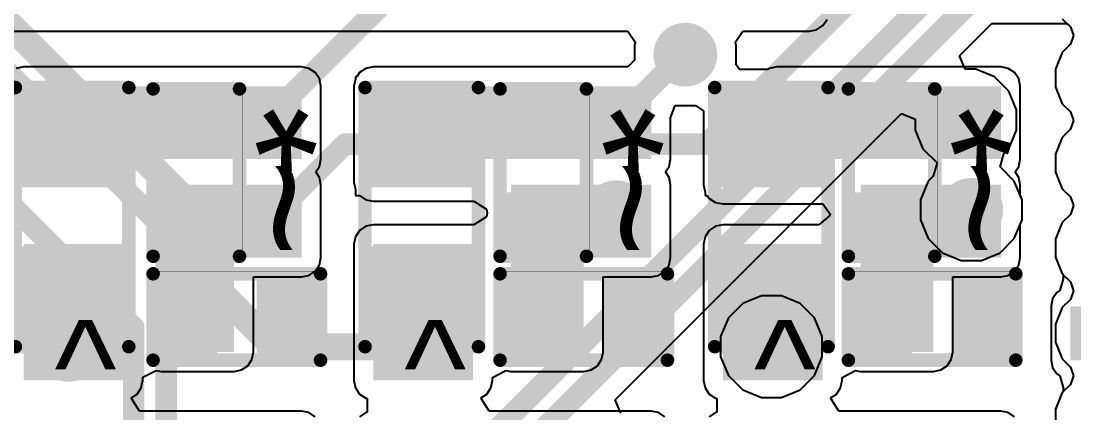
# Model space of a CAD drawing. Header units: millimetres. Extents: x -1.7 to 76.1, y -1.1 to 50.5.
# Drawn here: x 46.51 to 56.41, y 27.21 to 30.9 of the extents above; entities that cross this region are included whole.
import ezdxf

# ---------------------------------------------------------------- set-up
doc = ezdxf.new("R2010")
doc.units = ezdxf.units.MM
for name, color, linetype in [('BottomLayer', 5, 'Continuous'), ('TopLayer', 1, 'Continuous'), ('TopOverlay', 2, 'Continuous'), ('TopPaste', 8, 'Continuous'), ('TopSolder', 216, 'Continuous'), ('ViaHoleLayer', 16, 'Continuous')]:
    doc.layers.add(name, color=color, linetype=linetype)
doc.styles.add('Arial', font='', dxfattribs={"height": 0.2})
doc.styles.get('Arial').set_extended_font_data('Arial')

# ---------------------------------------------------------------- blocks, each defined once
blk = doc.blocks.new('R___0603_187')
at = {"layer": 'TopLayer'}
for points in [[(-0.3809999999999999, 0.4445), (-0.3809999999999999, -0.4445), (-1.143, -0.4445), (-1.143, 0.4445)], [(1.143, 0.4445), (1.143, -0.4445), (0.3809999999999999, -0.4445), (0.3809999999999999, 0.4445)]]:
    blk.add_hatch(color=1, dxfattribs=at).paths.add_polyline_path(points)
at = {"layer": 'TopPaste'}
for points in [[(-0.3809999999999999, 0.4445), (-0.3809999999999999, -0.4445), (-1.143, -0.4445), (-1.143, 0.4445)], [(1.143, 0.4445), (1.143, -0.4445), (0.3809999999999999, -0.4445), (0.3809999999999999, 0.4445)]]:
    blk.add_hatch(color=8, dxfattribs=at).paths.add_polyline_path(points)
at = {"layer": 'TopSolder'}
for points in [[(-0.2794, 0.5460999999999999), (-0.2794, -0.5460999999999999), (-1.2446, -0.5460999999999999), (-1.2446, 0.5460999999999999)], [(1.2446, 0.5460999999999999), (1.2446, -0.5460999999999999), (0.2794, -0.5460999999999999), (0.2794, 0.5460999999999999)]]:
    blk.add_hatch(color=216, dxfattribs=at).paths.add_polyline_path(points)
at = {"layer": 'TopOverlay', "const_width": 0.127}
for points in [[(-1.2192, -0.5334), (-1.2192, 0.5334)], [(1.2192, 0.5334), (-1.2192, 0.5334)], [(1.2192, -0.5334), (1.2192, 0.5334)], [(1.2192, -0.5334), (-1.2192, -0.5334)]]:
    blk.add_lwpolyline(points, dxfattribs=at)
at = {"layer": 'TopOverlay', "const_width": 0.0635}
for points in [[(-1.25095, 0.5334, 1), (-1.18745, 0.5334, 1)], [(-1.25095, 0.5334, 1), (-1.18745, 0.5334, 1)], [(1.18745, 0.5334, 1), (1.25095, 0.5334, 1)], [(1.18745, 0.5334, 1), (1.25095, 0.5334, 1)], [(-1.25095, -0.5334, 1), (-1.18745, -0.5334, 1)], [(-1.25095, -0.5334, 1), (-1.18745, -0.5334, 1)], [(1.18745, -0.5334, 1), (1.25095, -0.5334, 1)], [(1.18745, -0.5334, 1), (1.25095, -0.5334, 1)]]:
    blk.add_lwpolyline(points, format="xyb", close=True, dxfattribs=at)
blk = doc.blocks.new('R___0603_188')
at = {"layer": 'TopLayer'}
for points in [[(-0.3809999999999999, 0.4445), (-0.3809999999999999, -0.4445), (-1.143, -0.4445), (-1.143, 0.4445)], [(1.143, 0.4445), (1.143, -0.4445), (0.3809999999999999, -0.4445), (0.3809999999999999, 0.4445)]]:
    blk.add_hatch(color=1, dxfattribs=at).paths.add_polyline_path(points)
at = {"layer": 'TopPaste'}
for points in [[(-0.3809999999999999, 0.4445), (-0.3809999999999999, -0.4445), (-1.143, -0.4445), (-1.143, 0.4445)], [(1.143, 0.4445), (1.143, -0.4445), (0.3809999999999999, -0.4445), (0.3809999999999999, 0.4445)]]:
    blk.add_hatch(color=8, dxfattribs=at).paths.add_polyline_path(points)
at = {"layer": 'TopSolder'}
for points in [[(-0.2794, 0.5460999999999999), (-0.2794, -0.5460999999999999), (-1.2446, -0.5460999999999999), (-1.2446, 0.5460999999999999)], [(1.2446, 0.5460999999999999), (1.2446, -0.5460999999999999), (0.2794, -0.5460999999999999), (0.2794, 0.5460999999999999)]]:
    blk.add_hatch(color=216, dxfattribs=at).paths.add_polyline_path(points)
at = {"layer": 'TopOverlay', "const_width": 0.127}
for points in [[(-1.2192, -0.5334), (-1.2192, 0.5334)], [(1.2192, 0.5334), (-1.2192, 0.5334)], [(1.2192, -0.5334), (1.2192, 0.5334)], [(1.2192, -0.5334), (-1.2192, -0.5334)]]:
    blk.add_lwpolyline(points, dxfattribs=at)
at = {"layer": 'TopOverlay', "const_width": 0.0635}
for points in [[(-1.25095, 0.5334, 1), (-1.18745, 0.5334, 1)], [(-1.25095, 0.5334, 1), (-1.18745, 0.5334, 1)], [(1.18745, 0.5334, 1), (1.25095, 0.5334, 1)], [(1.18745, 0.5334, 1), (1.25095, 0.5334, 1)], [(-1.25095, -0.5334, 1), (-1.18745, -0.5334, 1)], [(-1.25095, -0.5334, 1), (-1.18745, -0.5334, 1)], [(1.18745, -0.5334, 1), (1.25095, -0.5334, 1)], [(1.18745, -0.5334, 1), (1.25095, -0.5334, 1)]]:
    blk.add_lwpolyline(points, format="xyb", close=True, dxfattribs=at)
blk = doc.blocks.new('R___0603_189')
at = {"layer": 'TopLayer'}
for points in [[(-0.3809999999999999, 0.4445), (-0.3809999999999999, -0.4445), (-1.143, -0.4445), (-1.143, 0.4445)], [(1.143, 0.4445), (1.143, -0.4445), (0.3809999999999999, -0.4445), (0.3809999999999999, 0.4445)]]:
    blk.add_hatch(color=1, dxfattribs=at).paths.add_polyline_path(points)
at = {"layer": 'TopPaste'}
for points in [[(-0.3809999999999999, 0.4445), (-0.3809999999999999, -0.4445), (-1.143, -0.4445), (-1.143, 0.4445)], [(1.143, 0.4445), (1.143, -0.4445), (0.3809999999999999, -0.4445), (0.3809999999999999, 0.4445)]]:
    blk.add_hatch(color=8, dxfattribs=at).paths.add_polyline_path(points)
at = {"layer": 'TopSolder'}
for points in [[(-0.2794, 0.5460999999999999), (-0.2794, -0.5460999999999999), (-1.2446, -0.5460999999999999), (-1.2446, 0.5460999999999999)], [(1.2446, 0.5460999999999999), (1.2446, -0.5460999999999999), (0.2794, -0.5460999999999999), (0.2794, 0.5460999999999999)]]:
    blk.add_hatch(color=216, dxfattribs=at).paths.add_polyline_path(points)
at = {"layer": 'TopOverlay', "const_width": 0.127}
for points in [[(-1.2192, -0.5334), (-1.2192, 0.5334)], [(1.2192, 0.5334), (-1.2192, 0.5334)], [(1.2192, -0.5334), (1.2192, 0.5334)], [(1.2192, -0.5334), (-1.2192, -0.5334)]]:
    blk.add_lwpolyline(points, dxfattribs=at)
at = {"layer": 'TopOverlay', "const_width": 0.0635}
for points in [[(-1.25095, 0.5334, 1), (-1.18745, 0.5334, 1)], [(-1.25095, 0.5334, 1), (-1.18745, 0.5334, 1)], [(1.18745, 0.5334, 1), (1.25095, 0.5334, 1)], [(1.18745, 0.5334, 1), (1.25095, 0.5334, 1)], [(-1.25095, -0.5334, 1), (-1.18745, -0.5334, 1)], [(-1.25095, -0.5334, 1), (-1.18745, -0.5334, 1)], [(1.18745, -0.5334, 1), (1.25095, -0.5334, 1)], [(1.18745, -0.5334, 1), (1.25095, -0.5334, 1)]]:
    blk.add_lwpolyline(points, format="xyb", close=True, dxfattribs=at)
blk = doc.blocks.new('R___0402_190')
at = {"layer": 'TopLayer'}
for points in [[(-0.6985, -0.3175), (-0.6985, 0.3175), (-0.2412999999999999, 0.3175), (-0.2413, -0.3175)], [(0.2412999999999999, -0.3175), (0.2413, 0.3175), (0.6985, 0.3175), (0.6985, -0.3175)]]:
    blk.add_hatch(color=1, dxfattribs=at).paths.add_polyline_path(points)
at = {"layer": 'TopPaste'}
for points in [[(-0.6985, -0.3175), (-0.6985, 0.3175), (-0.2412999999999999, 0.3175), (-0.2413, -0.3175)], [(0.2412999999999999, -0.3175), (0.2413, 0.3175), (0.6985, 0.3175), (0.6985, -0.3175)]]:
    blk.add_hatch(color=8, dxfattribs=at).paths.add_polyline_path(points)
at = {"layer": 'TopSolder'}
for points in [[(-0.75350116, -0.37250116), (-0.75350116, 0.37250116), (-0.1862988399999999, 0.37250116), (-0.18629884, -0.37250116)], [(0.1862988399999999, -0.37250116), (0.18629884, 0.37250116), (0.75350116, 0.37250116), (0.75350116, -0.37250116)]]:
    blk.add_hatch(color=216, dxfattribs=at).paths.add_polyline_path(points)
at = {"layer": 'TopOverlay'}
for points, const_width in [([(0.7874, 0.4064), (-0.7874, 0.4064)], 0.127), ([(-0.7874, 0.4064), (-0.7874, -0.4064)], 0.127), ([(0.7874, 0.4064), (0.7874, -0.4064)], 0.127), ([(0.7874, -0.4064), (-0.7874, -0.4064)], 0.127), ([(0.8128, -0.4318), (-0.8128, -0.4318)], 0.0032258)]:
    blk.add_lwpolyline(points, dxfattribs=dict(at, const_width=const_width))
for points, const_width in [([(-0.8191499999999999, 0.4064, 1), (-0.7556499999999999, 0.4064, 1)], 0.0635), ([(-0.8191499999999999, 0.4064, 1), (-0.7556499999999999, 0.4064, 1)], 0.0635), ([(0.7556499999999999, 0.4064, 1), (0.8191499999999999, 0.4064, 1)], 0.0635), ([(0.7556499999999999, 0.4064, 1), (0.8191499999999999, 0.4064, 1)], 0.0635), ([(-0.8191499999999999, -0.4064, 1), (-0.7556499999999999, -0.4064, 1)], 0.0635), ([(-0.8191499999999999, -0.4064, 1), (-0.7556499999999999, -0.4064, 1)], 0.0635), ([(0.7556499999999999, -0.4064, 1), (0.8191499999999999, -0.4064, 1)], 0.0635), ([(0.7556499999999999, -0.4064, 1), (0.8191499999999999, -0.4064, 1)], 0.0635), ([(-0.81360518, -0.4318, 1), (-0.8119948199999999, -0.4318, 1)], 0.0016129), ([(0.8119948199999999, -0.4318, 1), (0.81360518, -0.4318, 1)], 0.0016129)]:
    blk.add_lwpolyline(points, format="xyb", close=True, dxfattribs=dict(at, const_width=const_width))
blk = doc.blocks.new('R___0402_191')
at = {"layer": 'TopLayer'}
for points in [[(-0.6985, -0.3175), (-0.6985, 0.3175), (-0.2412999999999999, 0.3175), (-0.2413, -0.3175)], [(0.2412999999999999, -0.3175), (0.2413, 0.3175), (0.6985, 0.3175), (0.6985, -0.3175)]]:
    blk.add_hatch(color=1, dxfattribs=at).paths.add_polyline_path(points)
at = {"layer": 'TopPaste'}
for points in [[(-0.6985, -0.3175), (-0.6985, 0.3175), (-0.2412999999999999, 0.3175), (-0.2413, -0.3175)], [(0.2412999999999999, -0.3175), (0.2413, 0.3175), (0.6985, 0.3175), (0.6985, -0.3175)]]:
    blk.add_hatch(color=8, dxfattribs=at).paths.add_polyline_path(points)
at = {"layer": 'TopSolder'}
for points in [[(-0.75350116, -0.37250116), (-0.75350116, 0.37250116), (-0.1862988399999999, 0.37250116), (-0.18629884, -0.37250116)], [(0.1862988399999999, -0.37250116), (0.18629884, 0.37250116), (0.75350116, 0.37250116), (0.75350116, -0.37250116)]]:
    blk.add_hatch(color=216, dxfattribs=at).paths.add_polyline_path(points)
at = {"layer": 'TopOverlay'}
for points, const_width in [([(-0.7874, 0.4064), (0.7874, 0.4064)], 0.127), ([(-0.7874, 0.4064), (-0.7874, -0.4064)], 0.127), ([(0.7874, 0.4064), (0.7874, -0.4064)], 0.127), ([(-0.7874, -0.4064), (0.7874, -0.4064)], 0.127), ([(-0.8128, -0.4318), (0.8128, -0.4318)], 0.0032258)]:
    blk.add_lwpolyline(points, dxfattribs=dict(at, const_width=const_width))
for points, const_width in [([(-0.8191499999999999, 0.4064, 1), (-0.7556499999999999, 0.4064, 1)], 0.0635), ([(-0.8191499999999999, 0.4064, 1), (-0.7556499999999999, 0.4064, 1)], 0.0635), ([(0.7556499999999999, 0.4064, 1), (0.8191499999999999, 0.4064, 1)], 0.0635), ([(0.7556499999999999, 0.4064, 1), (0.8191499999999999, 0.4064, 1)], 0.0635), ([(-0.8191499999999999, -0.4064, 1), (-0.7556499999999999, -0.4064, 1)], 0.0635), ([(-0.8191499999999999, -0.4064, 1), (-0.7556499999999999, -0.4064, 1)], 0.0635), ([(0.7556499999999999, -0.4064, 1), (0.8191499999999999, -0.4064, 1)], 0.0635), ([(0.7556499999999999, -0.4064, 1), (0.8191499999999999, -0.4064, 1)], 0.0635), ([(-0.81360518, -0.4318, 1), (-0.8119948199999999, -0.4318, 1)], 0.0016129), ([(0.8119948199999999, -0.4318, 1), (0.81360518, -0.4318, 1)], 0.0016129)]:
    blk.add_lwpolyline(points, format="xyb", close=True, dxfattribs=dict(at, const_width=const_width))
blk = doc.blocks.new('R___0402_192')
at = {"layer": 'TopLayer'}
for points in [[(-0.6985, -0.3175), (-0.6985, 0.3175), (-0.2412999999999999, 0.3175), (-0.2413, -0.3175)], [(0.2412999999999999, -0.3175), (0.2413, 0.3175), (0.6985, 0.3175), (0.6985, -0.3175)]]:
    blk.add_hatch(color=1, dxfattribs=at).paths.add_polyline_path(points)
at = {"layer": 'TopPaste'}
for points in [[(-0.6985, -0.3175), (-0.6985, 0.3175), (-0.2412999999999999, 0.3175), (-0.2413, -0.3175)], [(0.2412999999999999, -0.3175), (0.2413, 0.3175), (0.6985, 0.3175), (0.6985, -0.3175)]]:
    blk.add_hatch(color=8, dxfattribs=at).paths.add_polyline_path(points)
at = {"layer": 'TopSolder'}
for points in [[(-0.75350116, -0.37250116), (-0.75350116, 0.37250116), (-0.1862988399999999, 0.37250116), (-0.18629884, -0.37250116)], [(0.1862988399999999, -0.37250116), (0.18629884, 0.37250116), (0.75350116, 0.37250116), (0.75350116, -0.37250116)]]:
    blk.add_hatch(color=216, dxfattribs=at).paths.add_polyline_path(points)
at = {"layer": 'TopOverlay'}
for points, const_width in [([(0.7874, 0.4064), (-0.7874, 0.4064)], 0.127), ([(-0.7874, 0.4064), (-0.7874, -0.4064)], 0.127), ([(0.7874, 0.4064), (0.7874, -0.4064)], 0.127), ([(0.7874, -0.4064), (-0.7874, -0.4064)], 0.127), ([(0.8128, -0.4318), (-0.8128, -0.4318)], 0.0032258)]:
    blk.add_lwpolyline(points, dxfattribs=dict(at, const_width=const_width))
for points, const_width in [([(-0.8191499999999999, 0.4064, 1), (-0.7556499999999999, 0.4064, 1)], 0.0635), ([(-0.8191499999999999, 0.4064, 1), (-0.7556499999999999, 0.4064, 1)], 0.0635), ([(0.7556499999999999, 0.4064, 1), (0.8191499999999999, 0.4064, 1)], 0.0635), ([(0.7556499999999999, 0.4064, 1), (0.8191499999999999, 0.4064, 1)], 0.0635), ([(-0.8191499999999999, -0.4064, 1), (-0.7556499999999999, -0.4064, 1)], 0.0635), ([(-0.8191499999999999, -0.4064, 1), (-0.7556499999999999, -0.4064, 1)], 0.0635), ([(0.7556499999999999, -0.4064, 1), (0.8191499999999999, -0.4064, 1)], 0.0635), ([(0.7556499999999999, -0.4064, 1), (0.8191499999999999, -0.4064, 1)], 0.0635), ([(-0.81360518, -0.4318, 1), (-0.8119948199999999, -0.4318, 1)], 0.0016129), ([(0.8119948199999999, -0.4318, 1), (0.81360518, -0.4318, 1)], 0.0016129)]:
    blk.add_lwpolyline(points, format="xyb", close=True, dxfattribs=dict(at, const_width=const_width))
blk = doc.blocks.new('R___0402_193')
at = {"layer": 'TopLayer'}
for points in [[(-0.6985, -0.3175), (-0.6985, 0.3175), (-0.2412999999999999, 0.3175), (-0.2413, -0.3175)], [(0.2412999999999999, -0.3175), (0.2413, 0.3175), (0.6985, 0.3175), (0.6985, -0.3175)]]:
    blk.add_hatch(color=1, dxfattribs=at).paths.add_polyline_path(points)
at = {"layer": 'TopPaste'}
for points in [[(-0.6985, -0.3175), (-0.6985, 0.3175), (-0.2412999999999999, 0.3175), (-0.2413, -0.3175)], [(0.2412999999999999, -0.3175), (0.2413, 0.3175), (0.6985, 0.3175), (0.6985, -0.3175)]]:
    blk.add_hatch(color=8, dxfattribs=at).paths.add_polyline_path(points)
at = {"layer": 'TopSolder'}
for points in [[(-0.75350116, -0.37250116), (-0.75350116, 0.37250116), (-0.1862988399999999, 0.37250116), (-0.18629884, -0.37250116)], [(0.1862988399999999, -0.37250116), (0.18629884, 0.37250116), (0.75350116, 0.37250116), (0.75350116, -0.37250116)]]:
    blk.add_hatch(color=216, dxfattribs=at).paths.add_polyline_path(points)
at = {"layer": 'TopOverlay'}
for points, const_width in [([(-0.7874, 0.4064), (0.7874, 0.4064)], 0.127), ([(-0.7874, 0.4064), (-0.7874, -0.4064)], 0.127), ([(0.7874, 0.4064), (0.7874, -0.4064)], 0.127), ([(-0.7874, -0.4064), (0.7874, -0.4064)], 0.127), ([(-0.8128, -0.4318), (0.8128, -0.4318)], 0.0032258)]:
    blk.add_lwpolyline(points, dxfattribs=dict(at, const_width=const_width))
for points, const_width in [([(-0.8191499999999999, 0.4064, 1), (-0.7556499999999999, 0.4064, 1)], 0.0635), ([(-0.8191499999999999, 0.4064, 1), (-0.7556499999999999, 0.4064, 1)], 0.0635), ([(0.7556499999999999, 0.4064, 1), (0.8191499999999999, 0.4064, 1)], 0.0635), ([(0.7556499999999999, 0.4064, 1), (0.8191499999999999, 0.4064, 1)], 0.0635), ([(-0.8191499999999999, -0.4064, 1), (-0.7556499999999999, -0.4064, 1)], 0.0635), ([(-0.8191499999999999, -0.4064, 1), (-0.7556499999999999, -0.4064, 1)], 0.0635), ([(0.7556499999999999, -0.4064, 1), (0.8191499999999999, -0.4064, 1)], 0.0635), ([(0.7556499999999999, -0.4064, 1), (0.8191499999999999, -0.4064, 1)], 0.0635), ([(-0.81360518, -0.4318, 1), (-0.8119948199999999, -0.4318, 1)], 0.0016129), ([(0.8119948199999999, -0.4318, 1), (0.81360518, -0.4318, 1)], 0.0016129)]:
    blk.add_lwpolyline(points, format="xyb", close=True, dxfattribs=dict(at, const_width=const_width))
blk = doc.blocks.new('R___0402_194')
at = {"layer": 'TopLayer'}
for points in [[(-0.6985, -0.3175), (-0.6985, 0.3175), (-0.2412999999999999, 0.3175), (-0.2413, -0.3175)], [(0.2412999999999999, -0.3175), (0.2413, 0.3175), (0.6985, 0.3175), (0.6985, -0.3175)]]:
    blk.add_hatch(color=1, dxfattribs=at).paths.add_polyline_path(points)
at = {"layer": 'TopPaste'}
for points in [[(-0.6985, -0.3175), (-0.6985, 0.3175), (-0.2412999999999999, 0.3175), (-0.2413, -0.3175)], [(0.2412999999999999, -0.3175), (0.2413, 0.3175), (0.6985, 0.3175), (0.6985, -0.3175)]]:
    blk.add_hatch(color=8, dxfattribs=at).paths.add_polyline_path(points)
at = {"layer": 'TopSolder'}
for points in [[(-0.75350116, -0.37250116), (-0.75350116, 0.37250116), (-0.1862988399999999, 0.37250116), (-0.18629884, -0.37250116)], [(0.1862988399999999, -0.37250116), (0.18629884, 0.37250116), (0.75350116, 0.37250116), (0.75350116, -0.37250116)]]:
    blk.add_hatch(color=216, dxfattribs=at).paths.add_polyline_path(points)
at = {"layer": 'TopOverlay'}
for points, const_width in [([(0.7874, 0.4064), (-0.7874, 0.4064)], 0.127), ([(-0.7874, 0.4064), (-0.7874, -0.4064)], 0.127), ([(0.7874, 0.4064), (0.7874, -0.4064)], 0.127), ([(0.7874, -0.4064), (-0.7874, -0.4064)], 0.127), ([(0.8128, -0.4318), (-0.8128, -0.4318)], 0.0032258)]:
    blk.add_lwpolyline(points, dxfattribs=dict(at, const_width=const_width))
for points, const_width in [([(-0.8191499999999999, 0.4064, 1), (-0.7556499999999999, 0.4064, 1)], 0.0635), ([(-0.8191499999999999, 0.4064, 1), (-0.7556499999999999, 0.4064, 1)], 0.0635), ([(0.7556499999999999, 0.4064, 1), (0.8191499999999999, 0.4064, 1)], 0.0635), ([(0.7556499999999999, 0.4064, 1), (0.8191499999999999, 0.4064, 1)], 0.0635), ([(-0.8191499999999999, -0.4064, 1), (-0.7556499999999999, -0.4064, 1)], 0.0635), ([(-0.8191499999999999, -0.4064, 1), (-0.7556499999999999, -0.4064, 1)], 0.0635), ([(0.7556499999999999, -0.4064, 1), (0.8191499999999999, -0.4064, 1)], 0.0635), ([(0.7556499999999999, -0.4064, 1), (0.8191499999999999, -0.4064, 1)], 0.0635), ([(-0.81360518, -0.4318, 1), (-0.8119948199999999, -0.4318, 1)], 0.0016129), ([(0.8119948199999999, -0.4318, 1), (0.81360518, -0.4318, 1)], 0.0016129)]:
    blk.add_lwpolyline(points, format="xyb", close=True, dxfattribs=dict(at, const_width=const_width))
blk = doc.blocks.new('R___0402_195')
at = {"layer": 'TopLayer'}
for points in [[(-0.6985, -0.3175), (-0.6985, 0.3175), (-0.2412999999999999, 0.3175), (-0.2413, -0.3175)], [(0.2412999999999999, -0.3175), (0.2413, 0.3175), (0.6985, 0.3175), (0.6985, -0.3175)]]:
    blk.add_hatch(color=1, dxfattribs=at).paths.add_polyline_path(points)
at = {"layer": 'TopPaste'}
for points in [[(-0.6985, -0.3175), (-0.6985, 0.3175), (-0.2412999999999999, 0.3175), (-0.2413, -0.3175)], [(0.2412999999999999, -0.3175), (0.2413, 0.3175), (0.6985, 0.3175), (0.6985, -0.3175)]]:
    blk.add_hatch(color=8, dxfattribs=at).paths.add_polyline_path(points)
at = {"layer": 'TopSolder'}
for points in [[(-0.75350116, -0.37250116), (-0.75350116, 0.37250116), (-0.1862988399999999, 0.37250116), (-0.18629884, -0.37250116)], [(0.1862988399999999, -0.37250116), (0.18629884, 0.37250116), (0.75350116, 0.37250116), (0.75350116, -0.37250116)]]:
    blk.add_hatch(color=216, dxfattribs=at).paths.add_polyline_path(points)
at = {"layer": 'TopOverlay'}
for points, const_width in [([(-0.7874, 0.4064), (0.7874, 0.4064)], 0.127), ([(-0.7874, 0.4064), (-0.7874, -0.4064)], 0.127), ([(0.7874, 0.4064), (0.7874, -0.4064)], 0.127), ([(-0.7874, -0.4064), (0.7874, -0.4064)], 0.127), ([(-0.8128, -0.4318), (0.8128, -0.4318)], 0.0032258)]:
    blk.add_lwpolyline(points, dxfattribs=dict(at, const_width=const_width))
for points, const_width in [([(-0.8191499999999999, 0.4064, 1), (-0.7556499999999999, 0.4064, 1)], 0.0635), ([(-0.8191499999999999, 0.4064, 1), (-0.7556499999999999, 0.4064, 1)], 0.0635), ([(0.7556499999999999, 0.4064, 1), (0.8191499999999999, 0.4064, 1)], 0.0635), ([(0.7556499999999999, 0.4064, 1), (0.8191499999999999, 0.4064, 1)], 0.0635), ([(-0.8191499999999999, -0.4064, 1), (-0.7556499999999999, -0.4064, 1)], 0.0635), ([(-0.8191499999999999, -0.4064, 1), (-0.7556499999999999, -0.4064, 1)], 0.0635), ([(0.7556499999999999, -0.4064, 1), (0.8191499999999999, -0.4064, 1)], 0.0635), ([(0.7556499999999999, -0.4064, 1), (0.8191499999999999, -0.4064, 1)], 0.0635), ([(-0.81360518, -0.4318, 1), (-0.8119948199999999, -0.4318, 1)], 0.0016129), ([(0.8119948199999999, -0.4318, 1), (0.81360518, -0.4318, 1)], 0.0016129)]:
    blk.add_lwpolyline(points, format="xyb", close=True, dxfattribs=dict(at, const_width=const_width))

msp = doc.modelspace()

# ---------------------------------------------------------------- hatches: boundary and pattern name
at = {"layer": 'BottomLayer'}
h = msp.add_hatch(color=5, dxfattribs=at)
edge = h.paths.add_edge_path()
edge.add_arc((52.75867527999999, 30.58640314), 0.2999994, 0, 360)
h = msp.add_hatch(color=5, dxfattribs=at)
edge = h.paths.add_edge_path()
edge.add_arc((48.8188, 29.972), 0.2999994, 0, 360)
h = msp.add_hatch(color=5, dxfattribs=at)
edge = h.paths.add_edge_path()
edge.add_arc((55.3974, 29.972), 0.2999994, 0, 360)
h = msp.add_hatch(color=5, dxfattribs=at)
edge = h.paths.add_edge_path()
edge.add_arc((55.44819999999999, 29.12590313999999), 0.2999994, 0, 360)
h = msp.add_hatch(color=5, dxfattribs=at)
edge = h.paths.add_edge_path()
edge.add_arc((52.10809999999999, 29.1035994), 0.2999994, 0, 360)
h = msp.add_hatch(color=5, dxfattribs=at)
edge = h.paths.add_edge_path()
edge.add_arc((48.8188, 29.00679999999999), 0.2999994, 0, 360)
h = msp.add_hatch(color=5, dxfattribs=at)
edge = h.paths.add_edge_path()
edge.add_arc((50.2793, 27.8384), 0.2999994, 0, 360)
h = msp.add_hatch(color=5, dxfattribs=at)
edge = h.paths.add_edge_path()
edge.add_arc((53.5686, 27.8384), 0.2999994, 0, 360)
msp.add_hatch(color=5, dxfattribs=at).paths.add_polyline_path([(56.3806594, 27.7114), (56.9287406, 27.7114), (56.9287406, 28.2194), (56.3806594, 28.2194)])
h = msp.add_hatch(color=5, dxfattribs=at)
edge = h.paths.add_edge_path()
edge.add_arc((46.96115829999999, 27.8095583), 0.2999994, 0, 360)
at = {"layer": 'TopLayer'}
h = msp.add_hatch(color=1, dxfattribs=at)
edge = h.paths.add_edge_path()
edge.add_arc((52.75867527999999, 30.58640314), 0.2999994, 0, 360)
for points in [[(46.5328, 29.3878), (47.4726, 29.3878), (47.4726, 30.2895), (46.5328, 30.2895)], [(47.0408, 30.28950254), (47.0408, 29.60370254), (49.149, 29.60370254), (49.149, 30.28950254)], [(49.8221, 29.3878), (50.7619, 29.3878), (50.7619, 30.2895), (49.8221, 30.2895)], [(50.3301, 30.28950254), (50.3301, 29.60370254), (52.43829999999999, 29.60370254), (52.43829999999999, 30.28950254)], [(53.1114, 29.3624), (54.0512, 29.3624), (54.0512, 30.2641), (53.1114, 30.2641)], [(53.6194, 30.28950254), (53.6194, 29.60370254), (55.7276, 29.60370254), (55.7276, 30.28950254)], [(47.8282, 27.7876), (48.514, 27.7876), (48.514, 29.3624), (47.8282, 29.3624)], [(47.8282, 28.6766), (49.149, 28.6766), (49.149, 29.3624), (47.8282, 29.3624)], [(51.1175, 27.7876), (51.80329999999999, 27.7876), (51.80329999999999, 29.3624), (51.1175, 29.3624)], [(51.1175, 28.6766), (52.43829999999999, 28.6766), (52.43829999999999, 29.3624), (51.1175, 29.3624)], [(54.4068, 27.7876), (55.0926, 27.7876), (55.0926, 29.3624), (54.4068, 29.3624)], [(54.4068, 28.6766), (55.7276, 28.6766), (55.7276, 29.3624), (54.4068, 29.3624)], [(46.5328, 27.5209), (47.4726, 27.5209), (47.4726, 28.80389972), (46.5328, 28.80389972)], [(49.8221, 27.5209), (50.7619, 27.5209), (50.7619, 28.80389972), (49.8221, 28.80389972)], [(53.1114, 27.5209), (54.0512, 27.5209), (54.0512, 28.80389972), (53.1114, 28.80389972)]]:
    msp.add_hatch(color=1, dxfattribs=at).paths.add_polyline_path(points)
h = msp.add_hatch(color=1, dxfattribs=at)
edge = h.paths.add_edge_path()
edge.add_arc((48.8188, 29.972), 0.2999994, 0, 360)
h = msp.add_hatch(color=1, dxfattribs=at)
edge = h.paths.add_edge_path()
edge.add_arc((55.3974, 29.972), 0.2999994, 0, 360)
h = msp.add_hatch(color=1, dxfattribs=at)
edge = h.paths.add_edge_path()
edge.add_arc((55.44819999999999, 29.12590313999999), 0.2999994, 0, 360)
h = msp.add_hatch(color=1, dxfattribs=at)
edge = h.paths.add_edge_path()
edge.add_arc((52.10809999999999, 29.1035994), 0.2999994, 0, 360)
h = msp.add_hatch(color=1, dxfattribs=at)
edge = h.paths.add_edge_path()
edge.add_arc((48.8188, 29.00679999999999), 0.2999994, 0, 360)
h = msp.add_hatch(color=1, dxfattribs=at)
edge = h.paths.add_edge_path()
edge.add_arc((50.2793, 27.8384), 0.2999994, 0, 360)
h = msp.add_hatch(color=1, dxfattribs=at)
edge = h.paths.add_edge_path()
edge.add_arc((53.5686, 27.8384), 0.2999994, 0, 360)
h = msp.add_hatch(color=1, dxfattribs=at)
edge = h.paths.add_edge_path()
edge.add_arc((46.96115829999999, 27.8095583), 0.2999994, 0, 360)
at = {"layer": 'ViaHoleLayer'}
h = msp.add_hatch(color=16, dxfattribs=at)
edge = h.paths.add_edge_path()
edge.add_arc((52.75867527999999, 30.58640314), 0.1499997, 0, 360)
h = msp.add_hatch(color=16, dxfattribs=at)
edge = h.paths.add_edge_path()
edge.add_arc((48.8188, 29.972), 0.1499997, 0, 360)
h = msp.add_hatch(color=16, dxfattribs=at)
edge = h.paths.add_edge_path()
edge.add_arc((55.3974, 29.972), 0.1499997, 0, 360)
h = msp.add_hatch(color=16, dxfattribs=at)
edge = h.paths.add_edge_path()
edge.add_arc((52.10809999999999, 29.1035994), 0.1499997, 0, 360)
h = msp.add_hatch(color=16, dxfattribs=at)
edge = h.paths.add_edge_path()
edge.add_arc((55.44819999999999, 29.12590313999999), 0.1499997, 0, 360)
h = msp.add_hatch(color=16, dxfattribs=at)
edge = h.paths.add_edge_path()
edge.add_arc((48.8188, 29.00679999999999), 0.1499997, 0, 360)
h = msp.add_hatch(color=16, dxfattribs=at)
edge = h.paths.add_edge_path()
edge.add_arc((46.96115829999999, 27.8095583), 0.1499997, 0, 360)
h = msp.add_hatch(color=16, dxfattribs=at)
edge = h.paths.add_edge_path()
edge.add_arc((50.2793, 27.8384), 0.1499997, 0, 360)
h = msp.add_hatch(color=16, dxfattribs=at)
edge = h.paths.add_edge_path()
edge.add_arc((53.5686, 27.8384), 0.1499997, 0, 360)

# ---------------------------------------------------------------- linework, layer by layer
at = {"layer": 'BottomLayer'}
for p, q in [((55.33827134, 30.5767994), (55.64199692, 30.88052498)), ((55.64199692, 30.88052498), (56.34727364, 30.88052498)), ((56.34727364, 30.88052498), (56.3806594, 30.84713922)), ((56.3806594, 30.84713922), (56.41114701999999, 30.76539948)), ((56.41114701999999, 30.76539948), (56.3806594, 30.68365974)), ((56.30472864, 30.60772898), (56.23960049999999, 30.45049536)), ((56.3806594, 30.68365974), (56.30472864, 30.60772898)), ((55.39087728000001, 30.4497994), (55.33827134, 30.5767994)), ((55.49243918, 30.4497994), (55.39087728000001, 30.4497994)), ((55.66805223999999, 30.37705888), (55.49243918, 30.4497994)), ((56.23960049999999, 30.45049536), (56.23960049999999, 30.2803052)), ((55.80245888, 30.24265223999999), (55.66805223999999, 30.37705888)), ((55.87519939999999, 30.06703917999999), (55.80245888, 30.24265223999999)), ((56.23960049999999, 30.2803052), (56.30472864, 30.12307158)), ((56.30472864, 30.12307158), (56.3806594, 30.04714082)), ((52.09977387999999, 27.3382994), (54.79260059999999, 30.03112612)), ((54.79260059999999, 30.03112612), (54.9196006, 29.97852272)), ((55.87519939999999, 29.87696082), (55.87519939999999, 30.06703917999999)), ((56.3806594, 30.04714082), (56.41114701999999, 29.96539854)), ((54.9196006, 29.97852272), (54.9196006, 29.87696082)), ((56.41114701999999, 29.96539854), (56.3806594, 29.8836588)), ((54.9196006, 29.87696082), (54.99234112000001, 29.70134776)), ((55.80245888, 29.70134776), (55.87519939999999, 29.87696082)), ((56.3806594, 29.8836588), (56.30472864, 29.80772804)), ((56.30472864, 29.80772804), (56.23960049999999, 29.65049442)), ((54.99234112000001, 29.70134776), (55.12674522, 29.56694366)), ((55.71885477999999, 29.53095948), (55.75469164, 29.65358052)), ((55.75469164, 29.65358052), (55.80245888, 29.70134776)), ((56.23960049999999, 29.65049442), (56.23960049999999, 29.48030426)), ((55.12674522, 29.56694366), (55.09090835999999, 29.44432261999999)), ((55.85325888, 29.39655538), (55.71885477999999, 29.53095948)), ((55.09090835999999, 29.44432261999999), (55.04314111999999, 29.39655538)), ((56.23960049999999, 29.48030426), (56.30472864, 29.32307064)), ((55.04314111999999, 29.39655538), (54.9704006, 29.22094232)), ((55.9259994, 29.22094232), (55.85325888, 29.39655538)), ((56.30472864, 29.32307064), (56.3806594, 29.24713988)), ((54.9704006, 29.22094232), (54.9704006, 29.03086396)), ((55.9259994, 29.03086396), (55.9259994, 29.22094232)), ((56.3806594, 29.24713988), (56.41114701999999, 29.16540014)), ((56.41114701999999, 29.16540014), (56.3806594, 29.0836604)), ((54.9704006, 29.03086396), (55.04314111999999, 28.8552509)), ((55.85325888, 28.8552509), (55.9259994, 29.03086396)), ((56.3806594, 29.0836604), (56.30472864, 29.00772964)), ((56.30472864, 29.00772964), (56.23960049999999, 28.85049602)), ((55.04314111999999, 28.8552509), (55.17754776, 28.72084426)), ((55.71885224, 28.72084426), (55.85325888, 28.8552509)), ((56.23960049999999, 28.85049602), (56.23960049999999, 28.68030586)), ((55.17754776, 28.72084426), (55.35316081999999, 28.64810374)), ((55.35316081999999, 28.64810374), (55.54323917999999, 28.64810374)), ((55.54323917999999, 28.64810374), (55.71885224, 28.72084426)), ((56.23960049999999, 28.68030586), (56.30472864, 28.52307224)), ((56.3113682, 28.4777053), (56.28132762, 28.36686478)), ((56.30472864, 28.52307224), (56.3114063, 28.51639458)), ((56.3114063, 28.51639458), (56.3113682, 28.4777053)), ((56.25247321999999, 28.34758618), (56.21317688, 28.28877248)), ((56.28132762, 28.36686478), (56.25247321999999, 28.34758618)), ((53.29794776, 28.24345888), (53.16354112, 28.10905224)), ((53.47356082, 28.3161994), (53.29794776, 28.24345888)), ((53.66363918, 28.3161994), (53.47356082, 28.3161994)), ((53.83925224, 28.24345888), (53.66363918, 28.3161994)), ((53.97365888, 28.10905224), (53.83925224, 28.24345888)), ((56.21317688, 28.28877248), (56.19937706, 28.2194)), ((56.19937706, 28.2194), (56.19937706, 27.7114)), ((53.16354112, 28.10905224), (53.0908006, 27.93343918)), ((54.04639939999999, 27.93343918), (53.97365888, 28.10905224)), ((53.0908006, 27.93343918), (53.0908006, 27.74336082)), ((54.04639939999999, 27.74336082), (54.04639939999999, 27.93343918)), ((53.0908006, 27.74336082), (53.16354112, 27.56774776)), ((53.97365888, 27.56774776), (54.04639939999999, 27.74336082)), ((56.19937706, 27.7114), (56.21317688, 27.64202752)), ((56.21317688, 27.64202752), (56.25247321999999, 27.58321382)), ((53.16354112, 27.56774776), (53.29794776, 27.43334112)), ((53.83925224, 27.43334112), (53.97365888, 27.56774776)), ((56.25247321999999, 27.58321382), (56.28132762, 27.56393522)), ((56.28132762, 27.56393522), (56.3113682, 27.4530947)), ((56.3113682, 27.4530947), (56.3114063, 27.41440542)), ((52.15237982, 27.21129939999999), (52.09977387999999, 27.3382994)), ((53.29794776, 27.43334112), (53.47356082, 27.3606006)), ((53.47356082, 27.3606006), (53.66363918, 27.3606006)), ((53.66363918, 27.3606006), (53.83925224, 27.43334112)), ((56.30472864, 27.40772776), (56.23960049999999, 27.25049414)), ((56.3114063, 27.41440542), (56.30472864, 27.40772776)), ((56.23960049999999, 27.25049414), (56.23960049999999, 27.08030398))]:
    msp.add_line(p, q, dxfattribs=at)
for points, const_width in [([(52.959, 29.7434), (55.9054, 32.6898)], 0.2032), ([(54.7123493, 30.7848), (55.89294891999999, 31.96539962)], 0.2032), ([(48.8188, 29.972), (50.165, 31.3182)], 0.2032), ([(50.1269, 25.7683), (55.52399868, 31.16539868)], 0.2032), ([(46.25820314, 31.0134), (48.20439939999999, 29.06720374)], 0.254), ([(50.6610493, 26.7335), (54.7123493, 30.7848)], 0.2032), ([(46.37063115999999, 30.4340006), (47.87419939999999, 28.93043236)], 0.2032), ([(45.54191044, 30.0482), (46.52681321999999, 29.06329722)], 0.2032), ([(48.8188, 29.00679999999999), (49.5554, 29.7434)], 0.2032), ([(49.5554, 29.7434), (52.959, 29.7434)], 0.2032), ([(46.52681321999999, 29.06329722), (47.56939939999999, 28.02071104)], 0.2032), ([(48.20439939999999, 28.5242), (48.20439939999999, 29.06720374)], 0.254), ([(47.87419939999999, 25.89350676), (47.87419939999999, 28.93043236)], 0.2032), ([(48.20439939999999, 28.5242), (48.8901994, 27.8384)], 0.254), ([(47.56939939999999, 24.0586006), (47.56939939999999, 28.02071104)], 0.2032), ([(48.8901994, 27.8384), (50.2793, 27.8384)], 0.254)]:
    msp.add_lwpolyline(points, dxfattribs=dict(at, const_width=const_width))
for points, const_width in [([(54.66154929999999, 30.7848, 1), (54.76314929999999, 30.7848, 1)], 0.1016), ([(54.66154929999999, 30.7848, 1), (54.76314929999999, 30.7848, 1)], 0.1016), ([(48.76799999999999, 29.972, 1), (48.8696, 29.972, 1)], 0.1016), ([(49.5046, 29.7434, 1), (49.6062, 29.7434, 1)], 0.1016), ([(49.5046, 29.7434, 1), (49.6062, 29.7434, 1)], 0.1016), ([(52.9082, 29.7434, 1), (53.0098, 29.7434, 1)], 0.1016), ([(52.9082, 29.7434, 1), (53.0098, 29.7434, 1)], 0.1016), ([(46.47601321999999, 29.06329722, 1), (46.57761322, 29.06329722, 1)], 0.1016), ([(46.47601321999999, 29.06329722, 1), (46.57761322, 29.06329722, 1)], 0.1016), ([(48.1408994, 29.06720374, 1), (48.2678994, 29.06720374, 1)], 0.127), ([(48.1408994, 29.06720374, 1), (48.2678994, 29.06720374, 1)], 0.127), ([(47.8233994, 28.93043236, 1), (47.9249994, 28.93043236, 1)], 0.1016), ([(47.8233994, 28.93043236, 1), (47.9249994, 28.93043236, 1)], 0.1016), ([(48.76799999999999, 29.00679999999999, 1), (48.8696, 29.00679999999999, 1)], 0.1016), ([(48.1408994, 28.5242, 1), (48.2678994, 28.5242, 1)], 0.127), ([(48.1408994, 28.5242, 1), (48.2678994, 28.5242, 1)], 0.127), ([(47.5185994, 28.02071104, 1), (47.6201994, 28.02071104, 1)], 0.1016), ([(47.5185994, 28.02071104, 1), (47.6201994, 28.02071104, 1)], 0.1016), ([(48.8266994, 27.8384, 1), (48.9536994, 27.8384, 1)], 0.127), ([(48.8266994, 27.8384, 1), (48.9536994, 27.8384, 1)], 0.127), ([(50.2158, 27.8384, 1), (50.3428, 27.8384, 1)], 0.127)]:
    msp.add_lwpolyline(points, format="xyb", close=True, dxfattribs=dict(at, const_width=const_width))
at = {"layer": 'TopLayer'}
for p, q in [((54.05238618, 30.85981382), (54.09168251999999, 30.91862752)), ((56.30472864, 30.92306998), (56.3806594, 30.84713922)), ((45.95208234, 30.80671766), (52.21846807999999, 30.80671766)), ((52.21846807999999, 30.80671766), (52.28902674, 30.7011197)), ((53.22832382, 30.7011197), (53.29888248, 30.80671766)), ((53.29888248, 30.80671766), (53.92420000000001, 30.80671766)), ((53.92420000000001, 30.80671766), (53.99357248, 30.82051748)), ((53.99357248, 30.82051748), (54.05238618, 30.85981382)), ((56.3806594, 30.84713922), (56.41114701999999, 30.76539948)), ((56.41114701999999, 30.76539948), (56.3806594, 30.68365974)), ((52.28902674, 30.7011197), (52.28087588, 30.68144232)), ((52.28087588, 30.68144232), (52.28087588, 30.53495036)), ((53.23647467999999, 30.68144232), (53.22832382, 30.7011197)), ((53.23647467999999, 30.49136649999999), (53.23647467999999, 30.68144232)), ((56.30472864, 30.60772898), (56.23960049999999, 30.45049536)), ((56.3806594, 30.68365974), (56.30472864, 30.60772898)), ((52.28087588, 30.53495036), (52.21670786, 30.47078488)), ((46.5328, 30.47078488), (46.46342752, 30.45698506)), ((49.149, 30.47078488), (46.5328, 30.47078488)), ((49.21837248, 30.45698506), (49.149, 30.47078488)), ((49.27718617999999, 30.41768872), (49.21837248, 30.45698506)), ((49.31648251999999, 30.35887502), (49.27718617999999, 30.41768872)), ((49.69391382, 30.41768872), (49.66766292, 30.3784)), ((49.75272752, 30.45698506), (49.69391382, 30.41768872)), ((49.8221, 30.47078488), (49.75272752, 30.45698506)), ((52.21670786, 30.47078488), (49.8221, 30.47078488)), ((53.26719851999999, 30.44538488), (53.23647467999999, 30.49136649999999)), ((53.53266662, 30.44538488), (53.26719851999999, 30.44538488)), ((53.55002751999999, 30.45698506), (53.53266662, 30.44538488)), ((53.6194, 30.47078488), (53.55002751999999, 30.45698506)), ((55.7276, 30.47078488), (53.6194, 30.47078488)), ((55.79697247999999, 30.45698506), (55.7276, 30.47078488)), ((55.85578617999999, 30.41768872), (55.79697247999999, 30.45698506)), ((55.89508252, 30.35887502), (55.85578617999999, 30.41768872)), ((56.23960049999999, 30.45049536), (56.23960049999999, 30.2803052)), ((49.33028234, 30.28950254), (49.31648251999999, 30.35887502)), ((49.65461748, 30.35887502), (49.64081766, 30.28950254)), ((49.657, 30.36244118), (49.65461748, 30.35887502)), ((49.66766292, 30.3784), (49.657, 30.3784)), ((49.657, 30.3784), (49.657, 30.36244118)), ((55.90888234, 30.28950254), (55.89508252, 30.35887502)), ((49.33028234, 29.60370254), (49.33028234, 30.28950254)), ((49.64081766, 30.28950254), (49.64081766, 29.3878)), ((55.90888234, 29.60370254), (55.90888234, 30.28950254)), ((56.23960049999999, 30.2803052), (56.30472864, 30.12307158)), ((56.30472864, 30.12307158), (56.3806594, 30.04714082)), ((52.61958233999999, 29.99126844), (52.66363864, 30.10860374)), ((52.66363864, 30.10860374), (52.85371191999999, 30.10860374)), ((52.85371191999999, 30.10860374), (52.93011766, 30.05755228)), ((52.93011766, 30.05755228), (52.93011766, 29.3624)), ((56.3806594, 30.04714082), (56.41114701999999, 29.96539854)), ((52.61958233999999, 29.60370254), (52.61958233999999, 29.99126844)), ((56.41114701999999, 29.96539854), (56.3806594, 29.8836588)), ((56.3806594, 29.8836588), (56.30472864, 29.80772804)), ((56.30472864, 29.80772804), (56.23960049999999, 29.65049442)), ((56.23960049999999, 29.65049442), (56.23960049999999, 29.48030426)), ((49.28222046, 29.48305), (49.31648251999999, 29.53433006)), ((49.31648251999999, 29.53433006), (49.33028234, 29.60370254)), ((52.57152046, 29.48305), (52.60578251999999, 29.53433006)), ((52.60578251999999, 29.53433006), (52.61958233999999, 29.60370254)), ((55.86082046, 29.48305), (55.89508252, 29.53433006)), ((55.89508252, 29.53433006), (55.90888234, 29.60370254)), ((49.31648251999999, 29.43177248), (49.28222046, 29.48305)), ((49.33028234, 29.3624), (49.31648251999999, 29.43177248)), ((52.60578251999999, 29.43177248), (52.57152046, 29.48305)), ((52.61958233999999, 29.3624), (52.60578251999999, 29.43177248)), ((55.89508252, 29.43177248), (55.86082046, 29.48305)), ((55.90888234, 29.3624), (55.89508252, 29.43177248)), ((56.23960049999999, 29.48030426), (56.30472864, 29.32307064)), ((49.33028234, 28.6766), (49.33028234, 29.3624)), ((49.64081766, 29.3878), (49.65461748, 29.31842752)), ((49.65461748, 29.31842752), (49.657, 29.31486136)), ((52.61958233999999, 28.6766), (52.61958233999999, 29.3624)), ((52.93011766, 29.3624), (52.94391748, 29.29302752)), ((55.90888234, 29.26226811999999), (55.90888234, 29.3624)), ((56.30472864, 29.32307064), (56.3806594, 29.24713988)), ((49.657, 29.31486136), (49.657, 29.2608)), ((49.657, 29.2608), (49.69312134, 29.2608)), ((49.69312134, 29.2608), (49.69391382, 29.25961382)), ((49.69391382, 29.25961382), (49.75272752, 29.22031747999999)), ((49.75272752, 29.22031747999999), (49.8221, 29.20651766)), ((52.94391748, 29.29302752), (52.94629999999999, 29.28946136)), ((52.94629999999999, 29.28946136), (52.94629999999999, 29.2608)), ((52.94629999999999, 29.2608), (52.96544906, 29.2608)), ((52.96544906, 29.2608), (52.98321382, 29.23421382)), ((52.98321382, 29.23421382), (53.04202751999999, 29.19491748)), ((55.9259994, 29.22094232), (55.90888234, 29.26226811999999)), ((55.9259994, 29.03086396), (55.9259994, 29.22094232)), ((56.3806594, 29.24713988), (56.41114701999999, 29.16540014)), ((49.8221, 29.20651766), (50.7619, 29.20651766)), ((50.7619, 29.20651766), (50.76994164, 29.20811786)), ((50.76994164, 29.20811786), (50.88877808, 29.1323014)), ((50.88877808, 29.1323014), (50.8954786, 29.0982527)), ((53.04202751999999, 29.19491748), (53.1114, 29.18111765999999)), ((53.1114, 29.18111765999999), (54.05119745999999, 29.18111765999999)), ((54.05119745999999, 29.18111765999999), (54.12552294, 29.08314986)), ((56.41114701999999, 29.16540014), (56.3806594, 29.0836604)), ((50.88877808, 29.05939832), (50.76994164, 28.98358186)), ((50.8954786, 29.09344702), (50.88877808, 29.05939832)), ((50.8954786, 29.0982527), (50.8954786, 29.09344702)), ((54.11464412, 29.06880902), (54.01539869999999, 28.98518206)), ((54.12552294, 29.08314986), (54.11464412, 29.06880902)), ((55.90888234, 28.98953816), (55.9259994, 29.03086396)), ((56.3806594, 29.0836604), (56.30472864, 29.00772964)), ((49.69391382, 28.9320859), (49.65461748, 28.8732722)), ((49.75272752, 28.97138224), (49.69391382, 28.9320859)), ((49.8221, 28.98518206), (49.75272752, 28.97138224)), ((50.7619, 28.98518206), (49.8221, 28.98518206)), ((50.76994164, 28.98358186), (50.7619, 28.98518206)), ((52.98321382, 28.9320859), (52.94391748, 28.8732722)), ((53.04202751999999, 28.97138224), (52.98321382, 28.9320859)), ((53.1114, 28.98518206), (53.04202751999999, 28.97138224)), ((54.01539869999999, 28.98518206), (53.1114, 28.98518206)), ((55.90888234, 28.6766), (55.90888234, 28.98953816)), ((56.30472864, 29.00772964), (56.23960049999999, 28.85049602)), ((49.65461748, 28.8732722), (49.64081766, 28.80389972)), ((52.94391748, 28.8732722), (52.93011766, 28.80389972)), ((56.23960049999999, 28.85049602), (56.23960049999999, 28.68030586)), ((49.64081766, 28.80389972), (49.64081766, 27.5209)), ((52.93011766, 28.80389972), (52.93011766, 27.5209)), ((49.31648251999999, 28.60722752), (49.33028234, 28.6766)), ((52.60578251999999, 28.60722752), (52.61958233999999, 28.6766)), ((55.89508252, 28.60722752), (55.90888234, 28.6766)), ((56.23960049999999, 28.68030586), (56.30472864, 28.52307224)), ((49.21837248, 28.50911748), (49.27718617999999, 28.54841382)), ((49.27718617999999, 28.54841382), (49.31648251999999, 28.60722752)), ((52.50767248, 28.50911748), (52.56648618, 28.54841382)), ((52.56648618, 28.54841382), (52.60578251999999, 28.60722752)), ((55.79697247999999, 28.50911748), (55.85578617999999, 28.54841382)), ((55.85578617999999, 28.54841382), (55.89508252, 28.60722752)), ((48.69528234, 27.7876), (48.69528234, 28.49531766)), ((48.69528234, 28.49531766), (49.149, 28.49531766)), ((49.149, 28.49531766), (49.21837248, 28.50911748)), ((51.98458234, 27.7876), (51.98458234, 28.49531766)), ((51.98458234, 28.49531766), (52.43829999999999, 28.49531766)), ((52.43829999999999, 28.49531766), (52.50767248, 28.50911748)), ((55.27388234, 27.7876), (55.27388234, 28.49531766)), ((55.27388234, 28.49531766), (55.7276, 28.49531766)), ((55.7276, 28.49531766), (55.79697247999999, 28.50911748)), ((56.30472864, 28.52307224), (56.3806594, 28.44714148)), ((56.3806594, 28.44714148), (56.41114701999999, 28.3653992)), ((56.41114701999999, 28.3653992), (56.3806594, 28.28365946)), ((56.3806594, 28.28365946), (56.30472864, 28.2077287)), ((56.30472864, 28.2077287), (56.23960049999999, 28.05049508)), ((56.23960049999999, 28.05049508), (56.23960049999999, 27.88030492)), ((56.23960049999999, 27.88030492), (56.30472864, 27.7230713)), ((48.68148252, 27.71822752), (48.69528234, 27.7876)), ((51.97078251999999, 27.71822752), (51.98458234, 27.7876)), ((55.26008252, 27.71822752), (55.27388234, 27.7876)), ((48.58337248, 27.62011748), (48.64218618, 27.65941382)), ((48.64218618, 27.65941382), (48.68148252, 27.71822752)), ((51.87267247999999, 27.62011748), (51.93148618, 27.65941382)), ((51.93148618, 27.65941382), (51.97078251999999, 27.71822752)), ((55.16197248, 27.62011748), (55.22078618, 27.65941382)), ((55.22078618, 27.65941382), (55.26008252, 27.71822752)), ((56.30472864, 27.7230713), (56.3806594, 27.64714054)), ((56.3806594, 27.64714054), (56.41114701999999, 27.56539826)), ((47.65389757999999, 27.52106256), (47.6565722, 27.55053418)), ((47.6565722, 27.55053418), (47.78088488, 27.6157309)), ((47.78088488, 27.6157309), (47.8282, 27.60631766)), ((47.8282, 27.60631766), (48.514, 27.60631766)), ((48.514, 27.60631766), (48.58337248, 27.62011748)), ((50.94318233999999, 27.54912448), (51.07018488, 27.6157309)), ((50.94318233999999, 27.5209), (50.94318233999999, 27.54912448)), ((51.07018488, 27.6157309), (51.1175, 27.60631766)), ((51.1175, 27.60631766), (51.80329999999999, 27.60631766)), ((51.80329999999999, 27.60631766), (51.87267247999999, 27.62011748)), ((54.23248234, 27.54912448), (54.35948488, 27.6157309)), ((54.23248234, 27.5209), (54.23248234, 27.54912448)), ((54.35948488, 27.6157309), (54.4068, 27.60631766)), ((54.4068, 27.60631766), (55.0926, 27.60631766)), ((55.0926, 27.60631766), (55.16197248, 27.62011748)), ((56.41114701999999, 27.56539826), (56.3806594, 27.48365852)), ((47.60078618, 27.39271382), (47.64008252, 27.45152752)), ((47.64008252, 27.45152752), (47.64991486, 27.50095846)), ((47.64991486, 27.50095846), (47.65388488, 27.5209)), ((47.65388488, 27.5209), (47.65389757999999, 27.52106256)), ((49.64081766, 27.5209), (49.65461748, 27.45152752)), ((49.65461748, 27.45152752), (49.69391382, 27.39271382)), ((50.89008617999999, 27.39271382), (50.92938252, 27.45152752)), ((50.92938252, 27.45152752), (50.94318233999999, 27.5209)), ((52.93011766, 27.5209), (52.94391748, 27.45152752)), ((52.94391748, 27.45152752), (52.98321382, 27.39271382)), ((54.17938617999999, 27.39271382), (54.21868252, 27.45152752)), ((54.21868252, 27.45152752), (54.23248234, 27.5209)), ((56.3806594, 27.48365852), (56.30472864, 27.40772776)), ((47.54956708, 27.35004436), (47.5507558, 27.35928488)), ((47.62530734, 27.23228488), (47.54956708, 27.35004436)), ((47.5507558, 27.35928488), (47.60078618, 27.39271382)), ((49.69391382, 27.39271382), (49.75272752, 27.35341748)), ((49.75272752, 27.35341748), (49.7664105, 27.3506946)), ((49.7664105, 27.3506946), (49.7664105, 27.22120794)), ((50.83886707999999, 27.35004436), (50.8400558, 27.35928488)), ((50.91460734, 27.23228488), (50.83886707999999, 27.35004436)), ((50.8400558, 27.35928488), (50.89008617999999, 27.39271382)), ((52.98321382, 27.39271382), (53.04202751999999, 27.35341748)), ((53.04202751999999, 27.35341748), (53.0557105, 27.3506946)), ((53.0557105, 27.3506946), (53.0557105, 27.22120794)), ((54.12816708, 27.35004436), (54.12935579999999, 27.35928488)), ((54.20390734, 27.23228488), (54.12816708, 27.35004436)), ((54.12935579999999, 27.35928488), (54.17938617999999, 27.39271382)), ((56.30472864, 27.40772776), (56.23960049999999, 27.25049414)), ((56.23960049999999, 27.25049414), (56.23960049999999, 27.08030398)), ((49.149, 27.23228488), (47.62530734, 27.23228488)), ((49.21837248, 27.21848506), (49.149, 27.23228488)), ((49.27718617999999, 27.17918872), (49.21837248, 27.21848506)), ((49.75272752, 27.21848506), (49.69391382, 27.17918872)), ((49.7664105, 27.22120794), (49.75272752, 27.21848506)), ((52.43829999999999, 27.23228488), (50.91460734, 27.23228488)), ((52.50767248, 27.21848506), (52.43829999999999, 27.23228488)), ((52.56648618, 27.17918872), (52.50767248, 27.21848506)), ((53.04202751999999, 27.21848506), (52.98321382, 27.17918872)), ((53.0557105, 27.22120794), (53.04202751999999, 27.21848506)), ((55.7276, 27.23228488), (54.20390734, 27.23228488)), ((55.79697247999999, 27.21848506), (55.7276, 27.23228488)), ((55.85578617999999, 27.17918872), (55.79697247999999, 27.21848506))]:
    msp.add_line(p, q, dxfattribs=at)
at = {"layer": 'TopLayer', "const_width": 0.2032}
for points in [[(52.12738876, 29.9785913), (52.73520059999999, 30.58640314)], [(52.73520059999999, 30.58640314), (52.75867527999999, 30.58640314)], [(48.15839999999999, 29.9593), (48.80609999999999, 29.9593)], [(48.80609999999999, 29.9593), (48.8188, 29.972)], [(51.4223, 29.9466), (52.12738876, 29.9466)], [(52.12738876, 29.9466), (52.12738876, 29.9785913)], [(54.73699999999999, 29.9593), (55.3847, 29.9593)], [(55.3847, 29.9593), (55.3974, 29.972)], [(55.3085, 29.0195), (55.44425029999999, 29.1552503)], [(55.44425029999999, 29.1552503), (55.44425284, 29.1552503)], [(55.44425284, 29.1552503), (55.4736, 29.12590313999999)], [(48.15839999999999, 29.0195), (48.80609999999999, 29.0195)], [(48.80609999999999, 29.0195), (48.8188, 29.00679999999999)], [(51.4477, 29.0195), (52.0954, 29.0195)], [(52.0954, 29.0908994), (52.10809999999999, 29.1035994)], [(52.0954, 29.0195), (52.0954, 29.0908994)], [(54.73699999999999, 29.0195), (55.3085, 29.0195)]]:
    msp.add_lwpolyline(points, dxfattribs=at)
at = {"layer": 'TopLayer', "const_width": 0.1016}
for points in [[(52.6844006, 30.58640314, 1), (52.7860006, 30.58640314, 1)], [(52.6844006, 30.58640314, 1), (52.7860006, 30.58640314, 1)], [(52.70787528, 30.58640314, 1), (52.80947528, 30.58640314, 1)], [(48.1076, 29.9593, 1), (48.2092, 29.9593, 1)], [(48.7553, 29.9593, 1), (48.8569, 29.9593, 1)], [(48.7553, 29.9593, 1), (48.8569, 29.9593, 1)], [(48.76799999999999, 29.972, 1), (48.8696, 29.972, 1)], [(51.3715, 29.9466, 1), (51.4731, 29.9466, 1)], [(52.07658875999999, 29.9785913, 1), (52.17818875999999, 29.9785913, 1)], [(52.07658875999999, 29.9785913, 1), (52.17818875999999, 29.9785913, 1)], [(52.07658875999999, 29.9466, 1), (52.17818875999999, 29.9466, 1)], [(52.07658875999999, 29.9466, 1), (52.17818875999999, 29.9466, 1)], [(54.6862, 29.9593, 1), (54.7878, 29.9593, 1)], [(55.3339, 29.9593, 1), (55.4355, 29.9593, 1)], [(55.3339, 29.9593, 1), (55.4355, 29.9593, 1)], [(55.3466, 29.972, 1), (55.44819999999999, 29.972, 1)], [(55.3934503, 29.1552503, 1), (55.4950503, 29.1552503, 1)], [(55.3934503, 29.1552503, 1), (55.4950503, 29.1552503, 1)], [(55.39345283999999, 29.1552503, 1), (55.49505283999999, 29.1552503, 1)], [(55.39345283999999, 29.1552503, 1), (55.49505283999999, 29.1552503, 1)], [(55.4228, 29.12590313999999, 1), (55.52439999999999, 29.12590313999999, 1)], [(48.1076, 29.0195, 1), (48.2092, 29.0195, 1)], [(48.7553, 29.0195, 1), (48.8569, 29.0195, 1)], [(48.7553, 29.0195, 1), (48.8569, 29.0195, 1)], [(51.3969, 29.0195, 1), (51.49849999999999, 29.0195, 1)], [(52.0446, 29.0908994, 1), (52.14619999999999, 29.0908994, 1)], [(52.0446, 29.0908994, 1), (52.14619999999999, 29.0908994, 1)], [(52.0446, 29.0195, 1), (52.14619999999999, 29.0195, 1)], [(52.0446, 29.0195, 1), (52.14619999999999, 29.0195, 1)], [(52.0573, 29.1035994, 1), (52.1589, 29.1035994, 1)], [(54.6862, 29.0195, 1), (54.7878, 29.0195, 1)], [(55.2577, 29.0195, 1), (55.3593, 29.0195, 1)], [(55.2577, 29.0195, 1), (55.3593, 29.0195, 1)], [(48.76799999999999, 29.00679999999999, 1), (48.8696, 29.00679999999999, 1)]]:
    msp.add_lwpolyline(points, format="xyb", close=True, dxfattribs=at)

# ---------------------------------------------------------------- block references
for name, p, rotation in [('R___0603_189', (46.99, 29.0576), 270), ('R___0402_191', (48.15839999999999, 29.4767), 90), ('R___0603_188', (50.2793, 29.0576), 270), ('R___0402_193', (51.4223, 29.4767), 90), ('R___0603_187', (53.5686, 29.0576), 270), ('R___0402_195', (54.6989, 29.4767), 90), ('R___0402_190', (48.5394, 28.1178), 180), ('R___0402_192', (51.80329999999999, 28.1178), 180), ('R___0402_194', (55.07989999999999, 28.1178), 180)]:
    msp.add_blockref(name, p, dxfattribs=dict(rotation=rotation))

# ---------------------------------------------------------------- texts
at = {"layer": 'TopOverlay', "style": 'Arial', "text_generation_flag": 2}
for p in [(48.6918, 30.63343124), (51.9557, 30.63343124), (55.2323, 30.63343124)]:
    msp.add_text('*', height=1.143, rotation=180, dxfattribs=at).set_placement(p)
at = {"layer": 'TopOverlay', "style": 'Arial'}
for s, height, rotation, p in [('~', 1.143, 90, (49.53469392, 28.6766)), ('~', 1.143, 90, (52.79859391999999, 28.6766)), ('~', 1.143, 90, (56.07519392, 28.6766)), ('^ ', 0.889, 360, (46.82489999999999, 27.2015966)), ('^ ', 0.889, 360, (50.1142, 27.2015966)), ('^ ', 0.889, 360, (53.4035, 27.2015966))]:
    msp.add_text(s, height=height, rotation=rotation, dxfattribs=at).set_placement(p)

doc.saveas('drawing.dxf')
